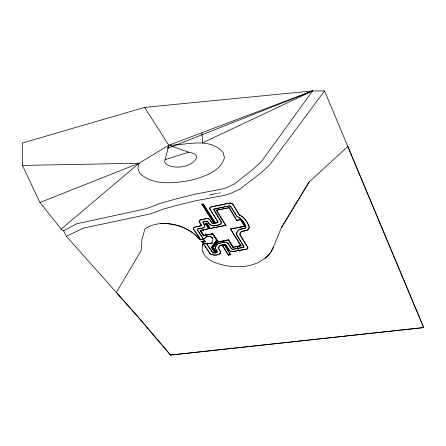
<?xml version="1.0" encoding="UTF-8"?>
<svg xmlns="http://www.w3.org/2000/svg" width="446" height="446" viewBox="0 0 446 446"><rect width="100%" height="100%" fill="white"/><g stroke="black" fill="none" stroke-linecap="round" stroke-linejoin="round"><path stroke-width="0.67" d="M281.432 227.616L309.284 181.739L281.432 227.616L273.303 247.262A51.184 33.673 13.5 0 1 265.091 258.267L265.108 258.184A51.178 33.673 13.5 0 0 273.32 247.179L273.303 247.262M241.247 245.668L232.929 247.346L240.851 245.74L230.459 229.127L244.559 226.239M230.459 229.127L244.926 226.378M22.417 165.421L139.007 163.247L137.886 168.376L139.581 173.081C152.839 186.11 174.386 183.139 191.078 180.307C203.705 176.599 220.463 171.994 224.438 157.7L223.234 152.632C209.782 136.693 186.372 145.318 168.755 145.251L139.007 163.247L61.174 229.11L39.956 202.49L22.417 165.421L22.3 143.055L144.649 107.374L312.59 90.923L324.532 90.906L423.7 327.626L170.539 355.094L138.176 317.123L116.345 292.47M244.52 226.445L240.567 219.627M244.882 226.585L240.712 219.387M222.548 245.467L228.581 255.012L230.532 254.482M222.197 245.333L228.452 255.224L230.883 254.61M228.452 255.224L228.625 254.811M240.522 219.833L236.754 220.374M236.893 220.134L240.662 219.594M232.929 247.346L228.391 240.227L228.564 239.803L217.821 241.966L212.653 234.061L212.826 233.637L205.11 235.098M230.487 254.683L224.472 245.122M230.833 254.811L224.6 244.904M212.653 234.061L203.577 235.783L200.014 230.443L225.709 225.269M203.577 235.783L200.187 230.426L226.072 225.408M236.709 220.58L228.982 207.63M236.96 220.53L229.121 207.379M214.749 251.839L211.582 247.374M215.641 251.873L212.943 247.547L216.042 251.8L214.576 252.252L215.691 251.672M218.111 241.721L212.775 233.838L203.632 235.583M216.639 240.16L211.449 247.563L214.576 252.252M216.795 240.4L211.739 247.602M217.096 242.106L228.391 240.227M61.174 229.11L63.594 230.855L76.534 223.831L146.405 208.65L160.588 203.264L175.607 199.039L194.478 194.328L223.457 188.697L227.767 187.209L234.189 184.098L253.49 168.878L261.384 161.575L312.59 90.923L167.651 148.418L168.755 145.251L188.703 152.158L192.07 152.911L194.634 154.121L196.223 155.704L196.731 157.55C192.421 167.534 173.199 170.127 165.249 163.359L164.674 161.564L168.755 145.251L144.649 107.374M213.233 247.586L215.992 252.001M212.792 238.348L212.77 238.426A3.847 2.492 14.4 0 0 209.185 236.397L206.833 236.709L209.202 236.319A3.847 2.492 14.4 0 1 212.792 238.348L212.948 240.099L211.778 242.172M211.844 243.527C209.386 244.057 205.35 242.44 203.566 243.834C206.303 242.061 209.62 244.843 212.073 243.321A1.745 1.126 14.3 0 0 212.168 243.003M212.095 242.735L212.151 243.042A1.745 1.126 14.3 0 1 212.051 243.405M212.53 233.882L217.871 241.765M214.71 222.052L213.723 222.247M201.776 204.078L213.545 222.682L215.078 222.192M225.659 225.475L216.143 210.049M226.027 225.609L216.527 210.127M206.721 222.911L210.166 228.475L206.598 223.145M206.214 243.349L212.469 252.559L213.718 253.021A5.123 3.267 13.9 0 0 217.302 252.252C218.1 250.881 215.189 249.749 215.58 248.132A11.54 7.404 13.1 0 1 218.022 243.694L223.134 242.345A4.125 2.665 13.3 0 1 228.363 243.973L231.524 248.84A1.132 0.725 12.7 0 0 232.795 249.314L243.488 247.43A1.31 0.847 12 0 0 243.856 247.246L243.945 247.162A1.31 0.847 12 0 0 244.051 246.521L236.854 234.93L236.754 234.105A9.394 6.211 11.9 0 1 239.753 229.573L244.213 228.503A3.624 2.431 12.2 0 0 245.562 227.939A1.901 1.277 12.1 0 0 245.963 227.265L245.846 226.724A26.665 17.695 13.9 0 0 241.375 219.27L236.72 215.981L230.794 206.359A1.383 0.953 13.6 0 0 229.233 205.762L214.236 208.867A1.371 0.931 14.6 0 0 213.701 209.882L221.149 221.985A4.583 3.061 14.2 0 1 219.092 224.773L214.916 225.626A4.321 2.877 14.5 0 1 209.414 223.937L207.708 221.383A0.87 0.58 14.9 0 0 206.699 221.021L203.175 221.835A0.92 0.608 15.2 0 0 202.858 222.498L204.251 224.628A4.287 2.827 15.3 0 1 202.724 227.928L197.768 228.915A1.344 0.881 15.3 0 0 197.327 229.991L203.599 239.446M206.403 243.31L212.642 252.503L213.701 252.882A4.906 3.133 13.9 0 0 217.135 252.146L215.373 248.104A11.758 7.543 13.1 0 1 217.854 243.583L223.033 242.206A4.343 2.804 13.3 0 1 228.542 243.917L231.647 248.712A0.909 0.585 12.7 0 0 232.84 249.158L243.248 247.324L243.856 246.911L236.642 234.942C235.639 230.565 240.901 228.157 244.48 228.268C245.138 228.112 246.08 227.538 245.629 226.73A26.442 17.55 13.9 0 0 241.827 220.045L240.177 218.373L236.531 216.048L230.671 206.526M201.72 241.42L204.775 240.773L201.72 241.42L202.339 242.329L205.389 241.693L202.339 242.329M204.419 238.549L204.396 238.632A2.659 1.723 14.9 0 0 204.747 238.376L205.712 237.383L204.764 238.298A2.659 1.723 14.9 0 1 204.419 238.549L203.777 239.223L203.861 238.961M206.465 236.893L206.141 237.105L206.855 236.625M205.177 241.804L204.563 240.89M208.761 228.558L205.205 223.401L209.007 228.508L205.5 223.151M265.108 258.184L258.674 262.27A43.162 28.243 13 0 1 215.669 262.817L215.652 262.895A20.053 12.8 13.3 0 1 202.863 251.823L202.885 251.745M209.007 228.508L205.623 223.335M203.727 239.212L203.872 238.989M203.789 239.413L200.717 239.797L203.789 239.413L197.517 229.952A1.098 0.719 15.3 0 1 197.991 229.038L202.846 228.068A4.51 2.977 15.3 0 0 204.452 224.6L203.097 222.537A0.691 0.463 15.2 0 1 203.376 221.957L206.699 221.183A0.647 0.429 14.9 0 1 207.568 221.5L209.235 223.998A4.544 3.027 14.5 0 0 215.017 225.771L219.209 224.912A4.806 3.211 14.2 0 0 221.316 223.106L221.222 221.45L213.918 209.358L229.16 205.946L230.666 206.52M202.924 244.029A2.091 1.338 14.6 0 0 202.333 245.166L202.317 245.25A2.091 1.338 14.6 0 1 202.902 244.107L203.27 243.906L202.902 244.107M203.566 243.834L210.01 253.261A3.094 1.968 13.9 0 0 212.569 254.761L213.952 254.967A8.117 5.179 13.9 0 0 219.148 254.058L220.001 253.462A3.211 2.046 13.6 0 0 220.229 251.433L218.54 248.522A8.53 5.469 13.1 0 1 220.357 245.25L224.349 244.352A1.087 0.702 13.3 0 1 225.932 244.843L229.517 250.396A2.564 1.65 12.7 0 0 232.756 251.488L246.437 249.097A2.275 1.472 11.8 0 0 247.513 247.168L239.859 234.769A6.283 4.153 11.9 0 1 242.245 231.19L245.835 230.51A6.762 4.532 12.2 0 0 247.162 230.041L248.249 229.328A5.051 3.384 12.1 0 0 249.069 227.75L248.896 226.629A29.782 19.769 13.9 0 0 243.923 218.284L242.735 217.124A9.366 6.316 12.8 0 0 241.816 216.461L241.152 216.059A9.366 6.316 12.8 0 0 239.708 215.373L239.597 215.312A2.548 1.739 12.5 0 1 239.112 214.755L233.085 204.747A2.988 2.063 13.5 0 0 229.551 203.186L211.248 207.005A2.838 1.935 14.8 0 0 210.205 209.408L218.055 221.757A1.438 0.964 14.2 0 1 217.302 222.788L213.138 223.597A1.182 0.792 14.5 0 1 211.856 222.983L209.971 220.056A2.776 1.851 14.9 0 0 206.097 218.724L200.784 219.967A2.86 1.901 15.3 0 0 199.462 222.041L201.441 225.04A1.182 0.78 15.3 0 1 200.901 225.977L195.075 227.125A2.748 1.801 15.5 0 0 193.871 229.361L200.862 239.825M201.91 241.381L202.529 242.295M203.75 235.36L200.427 230.381L203.872 235.538M170.539 355.094L138.199 317.05L66.426 236.335L63.594 230.855M200.176 239.413L200.159 239.491A18.208 11.953 14.4 0 1 196.324 235.979L193.363 233.37A32.72 20.583 16.6 0 0 160.527 223.708L160.554 223.63A32.72 20.583 16.6 0 1 193.386 233.291L196.346 235.901A18.208 11.953 14.4 0 0 200.176 239.413L200.717 239.797M200.577 239.725L193.675 229.389A2.966 1.94 15.5 0 1 194.969 226.981L200.906 225.804A0.959 0.63 15.3 0 0 201.246 225.068L199.172 221.813A3.083 2.046 15.3 0 1 200.672 219.822L206.42 218.49A2.999 2.001 14.9 0 1 209.915 219.688L212.123 223.033A0.959 0.641 14.5 0 0 213.093 223.44L217.202 222.638A1.215 0.814 14.2 0 0 217.871 221.863L209.999 209.442A3.066 2.085 14.8 0 1 211.136 206.855L229.473 203.025A3.222 2.224 13.5 0 1 233.291 204.697L239.312 214.71A2.33 1.589 12.5 0 0 239.758 215.223M213.673 222.448L202.15 204.218M214.66 222.253L203.03 203.811M217.503 193.33L217.213 193.397M209.72 215.022L209.943 215.15M116.317 292.548L141.415 250.2L141.923 239.692L144.889 229.043A35.061 22.01 16.5 0 1 160.554 223.63M211.449 247.563L216.778 239.965M211.599 247.798L216.934 240.199M216.461 242.557L212.943 247.547L216.042 251.8M212.893 247.747L216.84 242.15L228.519 240.004L233.169 247.301M213.049 247.976L217.202 242.078M324.532 90.906L269.3 165.293L260.698 173.087L240.082 189.009L231.792 192.956L225.509 195.092L195.655 200.756L177.486 205.199L163.32 209.107L150.709 213.812L82.861 228.257L66.426 236.335M309.273 181.823L347.813 146.45L423.7 327.626M220.095 192.678L219.9 193.04L218.657 193.157M205.69 237.462L206.163 237.027M216.215 193.542L212.619 194.25M212.536 194.322L209.414 195.114M203.85 230.638L203.398 230.409M206.097 233.927L205.745 234.027M237.328 247.536L237.707 247.859L237.383 247.552L237.657 247.301M203.248 243.99L209.821 253.3A3.306 2.096 13.9 0 0 212.552 254.895L213.969 255.106A8.335 5.319 13.9 0 0 219.304 254.175L220.179 253.562A3.423 2.18 13.6 0 0 220.424 251.399L218.746 248.55A8.312 5.335 13.1 0 1 220.519 245.361L224.583 244.458A0.87 0.563 13.3 0 1 225.682 244.798L229.333 250.44A2.782 1.784 12.7 0 0 232.84 251.628L246.532 249.236A2.492 1.611 11.8 0 0 247.837 247.346L240.032 234.423A6.06 4.008 11.9 0 1 241.983 231.502L245.936 230.654A6.969 4.672 12.2 0 0 247.301 230.175L248.439 229.434A5.28 3.535 12.1 0 0 249.292 227.783L249.113 226.624A30.005 19.914 13.9 0 0 244.107 218.211L242.892 217.029A9.595 6.473 12.8 0 0 241.955 216.349L241.269 215.942A9.595 6.473 12.8 0 0 239.792 215.234L239.764 215.228M39.956 202.49L139.007 163.247M168.755 145.251L312.59 90.923L202.646 142.804L201.893 132.735M165.176 159.623L188.703 152.158M241.041 220.213L241.827 220.045M201.72 204.279L203.225 203.961L215.028 222.392M202.094 204.424L203.097 204.212M216.087 210.256L229.071 207.585M216.466 210.395L228.932 207.83M205.205 223.401L206.671 223.111M205.567 223.535L206.548 223.346M234.702 228.123L230.755 228.876L230.822 229.261L241.202 245.874M237.986 227.493L241.275 226.869M242.591 226.618L243.906 226.367M222.147 245.534L224.55 245.105M222.498 245.668L224.422 245.322M235.828 246.51L240.606 245.785M170.556 355.022L423.7 327.542M203.532 230.61C202.651 231.028 204.569 231.078 203.432 230.493M205.779 233.938L205.946 234.379L205.645 233.949M201.743 241.336L202.361 242.25M204.775 240.773L205.366 241.771M211.844 247.887L214.626 252.051M212.157 247.959L214.86 252.012M211.822 242.206L212.09 242.719M213.205 234.211L217.732 241.147M228.564 239.803L233.213 247.101M228.324 239.848L232.974 247.145M237.551 248.483L238.783 250.435M237.935 248.416L239.173 250.368M202.333 245.166L202.863 251.823M207 210.947L207.267 211.092L207 210.947M208.159 212.742L208.427 212.887L208.159 212.742M208.527 213.333L208.795 213.472L208.527 213.333M210.055 215.713L210.317 215.853L210.055 215.713M211.203 217.486L211.465 217.626L211.203 217.486M239.156 250.864L239.692 251.042L239.156 250.864"/></g></svg>
